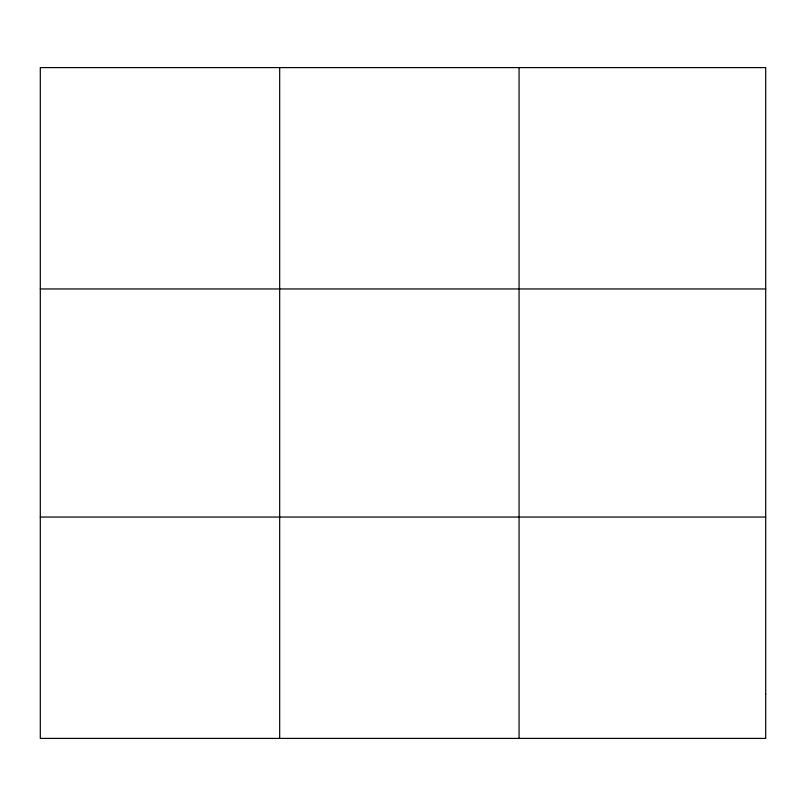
<?xml version="1.0" encoding="UTF-8"?>
<svg xmlns="http://www.w3.org/2000/svg" width="806" height="806" viewBox="0 0 806 806"><rect width="100%" height="100%" fill="white"/><g stroke="black" fill="none" stroke-linecap="round" stroke-linejoin="round"><path stroke-width="1.21" d="M279.682 67.593L279.682 738.407M519.064 67.593L519.064 738.407M40.3 288.961L765.7 288.961M40.3 517.039L765.7 517.039M765.7 694.127L765.7 738.407L40.3 738.407L40.3 67.593L765.7 67.593L765.7 694.127"/></g></svg>
